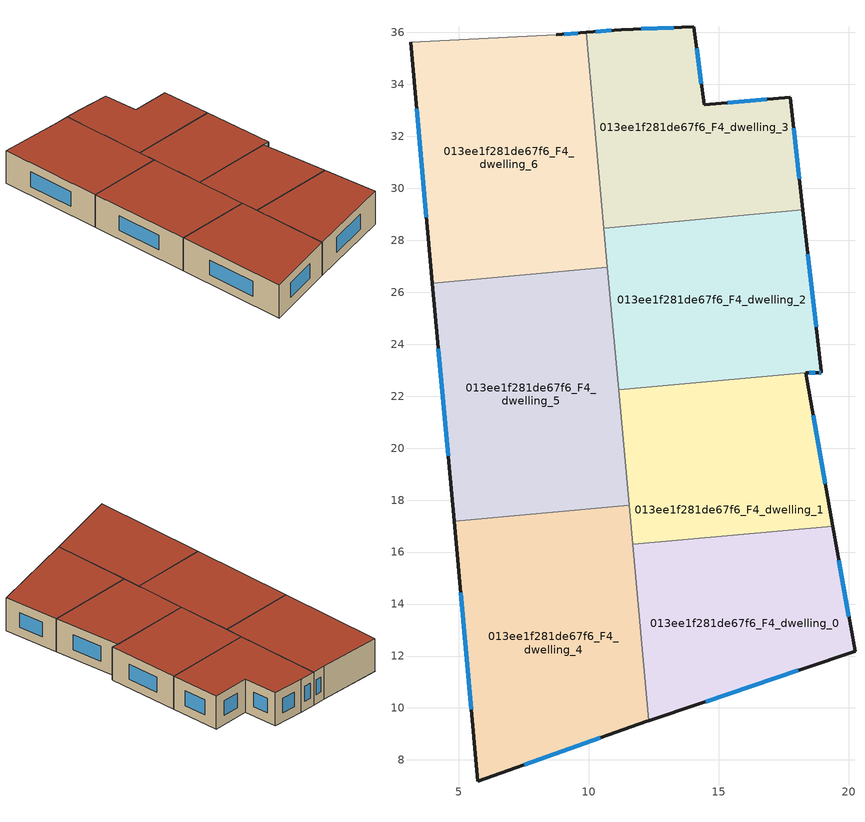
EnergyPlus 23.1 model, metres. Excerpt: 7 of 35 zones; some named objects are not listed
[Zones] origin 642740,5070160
013ee1f281de67f6_F4_dwelling_0
 floor to 013ee1f281de67f6_F3_dwelling_0 (EU_floor_Construction): 19.39,17 20.24,12.19 12.3,9.51 11.69,16.3 z12
 wall outside (EU_wall_Construction): 12.31,9.51 20.24,12.19 19.39,17 z12:15
 wall to 013ee1f281de67f6_F4_dwelling_1 (EU_wall_Construction): 19.39,17 11.69,16.3 z12:15
 wall to 013ee1f281de67f6_F4_dwelling_4 (EU_wall_Construction): 11.69,16.3 12.31,9.51 z12:15
 window (EU_Window_Construction): 20.01,13.51 19.62,15.68 / 14.49,10.25 18.06,11.45 z12.83:14.17
 roof outside (EU_roof_Construction): 20.24,12.19 19.39,17 11.69,16.3 12.31,9.51 z15
013ee1f281de67f6_F4_dwelling_1
 floor to 013ee1f281de67f6_F3_dwelling_1 (EU_floor_Construction): 18.34,22.9 19.39,17 11.69,16.3 11.14,22.24 z12
 wall outside (EU_wall_Construction): 19.39,17 18.34,22.9 z12:15
 wall to 013ee1f281de67f6_F4_dwelling_2 (EU_wall_Construction): 18.34,22.9 11.14,22.24 z12:15
 wall to 013ee1f281de67f6_F4_dwelling_5 (EU_wall_Construction): 11.14,22.24 11.55,17.81 z12:15
 wall to 013ee1f281de67f6_F4_dwelling_4 (EU_wall_Construction): 11.55,17.81 11.69,16.3 z12:15
 window (EU_Window_Construction): 19.1,18.62 18.63,21.28 z12.83:14.17
 roof outside (EU_roof_Construction): 19.39,17 18.34,22.9 11.14,22.24 11.69,16.3 z15
013ee1f281de67f6_F4_dwelling_2
 floor to 013ee1f281de67f6_F3_dwelling_2 (EU_floor_Construction): 18.23,29.17 18.94,22.95 18.94,22.9 18.84,22.9 18.34,22.9 11.14,22.24 10.57,28.47 z12
 wall outside (EU_wall_Construction): 18.34,22.9 18.84,22.9 18.94,22.9 18.94,22.95 18.23,29.17 z12:15
 wall to 013ee1f281de67f6_F4_dwelling_3 (EU_wall_Construction): 18.23,29.17 10.57,28.47 z12:15
 wall to 013ee1f281de67f6_F4_dwelling_6 (EU_wall_Construction): 10.57,28.47 10.71,26.95 z12:15
 wall to 013ee1f281de67f6_F4_dwelling_5 (EU_wall_Construction): 10.71,26.95 11.14,22.24 z12:15
 window (EU_Window_Construction): 18.74,24.66 18.43,27.46 / 18.87,22.9 18.91,22.9 / 18.48,22.9 18.7,22.9 z12.83:14.17
 roof outside (EU_roof_Construction): 18.94,22.9 18.94,22.95 18.23,29.17 10.57,28.47 11.14,22.24 18.34,22.9 18.84,22.9 z15
013ee1f281de67f6_F4_dwelling_3
 floor to 013ee1f281de67f6_F3_dwelling_3 (EU_floor_Construction): 17.74,33.5 18.23,29.17 10.57,28.47 9.89,36 11.24,36.11 14.04,36.21 14.44,33.21 z12
 wall outside (EU_wall_Construction): 18.23,29.17 17.74,33.5 14.44,33.21 14.04,36.21 11.24,36.11 9.89,36 z12:15
 wall to 013ee1f281de67f6_F4_dwelling_6 (EU_wall_Construction): 9.89,36 10.57,28.47 z12:15
 window (EU_Window_Construction): 18.1,30.36 17.88,32.31 / 10.87,36.08 10.26,36.03 / 13.27,36.18 12.01,36.14 / 14.33,34.03 14.15,35.38 / 16.84,33.42 15.35,33.29 z12.83:14.17
 roof outside (EU_roof_Construction): 18.23,29.17 17.74,33.5 14.44,33.21 14.04,36.21 11.24,36.11 9.89,36 10.57,28.47 z15
013ee1f281de67f6_F4_dwelling_4
 floor to 013ee1f281de67f6_F3_dwelling_4 (EU_floor_Construction): 11.55,17.81 12.3,9.51 12.23,9.49 5.73,7.19 4.81,17.19 z12
 wall outside (EU_wall_Construction): 4.81,17.19 5.73,7.19 12.23,9.49 12.31,9.51 z12:15
 wall to 013ee1f281de67f6_F4_dwelling_5 (EU_wall_Construction): 11.55,17.81 4.82,17.19 z12:15
 window (EU_Window_Construction): 5.07,14.44 5.48,9.94 / 7.52,7.82 10.44,8.86 z12.83:14.17
 roof outside (EU_roof_Construction): 12.23,9.49 12.31,9.51 11.55,17.81 4.81,17.19 5.73,7.19 z15
013ee1f281de67f6_F4_dwelling_5
 floor to 013ee1f281de67f6_F3_dwelling_5 (EU_floor_Construction): 10.71,26.95 11.55,17.81 4.81,17.19 3.98,26.34 z12
 wall outside (EU_wall_Construction): 3.98,26.34 4.81,17.19 z12:15
 wall to 013ee1f281de67f6_F4_dwelling_6 (EU_wall_Construction): 10.71,26.95 3.98,26.34 z12:15
 window (EU_Window_Construction): 4.21,23.82 4.59,19.71 z12.83:14.17
 roof outside (EU_roof_Construction): 11.55,17.81 10.71,26.95 3.98,26.34 4.81,17.19 z15
013ee1f281de67f6_F4_dwelling_6
 floor to 013ee1f281de67f6_F3_dwelling_6 (EU_floor_Construction): 9.89,36 10.71,26.95 3.98,26.34 3.13,35.61 8.74,35.91 z12
 wall outside (EU_wall_Construction): 3.13,35.61 3.98,26.34 / 9.89,36 8.74,35.91 z12:15
 wall adiabatic (EU_wall_Construction): 8.74,35.91 3.13,35.61 z12:15
 window (EU_Window_Construction): 3.37,33.06 3.75,28.89 / 9.57,35.98 9.06,35.94 z12.83:14.17
 roof outside (EU_roof_Construction): 10.71,26.95 9.89,36 8.74,35.91 3.13,35.61 3.98,26.34 z15
[Building]
EU S2 Campaign: North Axis=0; Terrain=City; Solar Distribution=FullExterior
[Site:Location]
Lyon-Bron: Latitude=45.75; Longitude=5; Time Zone=1; Elevation=198
[SizingPeriod:WeatherFileDays]
AnnualSizingPeriod: Begin Month=1; Begin Day of Month=1; End Month=12; End Day of Month=31; Day of Week for Start Day=Monday; Use Weather File Daylight Saving Period=No; Use Weather File Rain and Snow Indicators=No
[MATERIAL]
EU_InternalMass_Material: Roughness=MediumRough; Thickness=0.1; Conductivity=1; Density=1800; Specific Heat=900; Thermal Absorptance=0.9; Solar Absorptance=0.7; Visible Absorptance=0.7
[MATERIAL:NOMASS] Roughness=MediumRough; Thermal Absorptance=0.9; Solar Absorptance=0.7; Visible Absorptance=0.7
Name | Thermal Resistance
EU_wall_NoMass | 0.87146
EU_roof_NoMass | 0.842276
EU_floor_NoMass | 0.496999
[WINDOWMATERIAL:SIMPLEGLAZINGSYSTEM]
EU_Window_SimpleGlazing: UFactor=2.2525; Solar Heat Gain Coefficient=0.76; Visible Transmittance=0.76
[CONSTRUCTION]
EU_wall_Construction: EU_wall_NoMass
EU_roof_Construction: EU_roof_NoMass
EU_floor_Construction: EU_floor_NoMass
EU_Window_Construction: EU_Window_SimpleGlazing
EU_InternalMass_Construction: EU_InternalMass_Material
[ZONE] Type=1; Multiplier=1; Ceiling Height=autocalculate; Floor Area=autocalculate; Part of Total Floor Area=Yes
Name | Volume
013ee1f281de67f6_F4_dwelling_0 | 139.752
013ee1f281de67f6_F4_dwelling_1 | 133.901
013ee1f281de67f6_F4_dwelling_2 | 145.573
013ee1f281de67f6_F4_dwelling_3 | 139.749
013ee1f281de67f6_F4_dwelling_4 | 186.297
013ee1f281de67f6_F4_dwelling_5 | 186.319
013ee1f281de67f6_F4_dwelling_6 | 186.299
[INTERNALMASS] Construction=EU_InternalMass_Construction
Name | Zone or ZoneList | Surface Area
013ee1f281de67f6_F4_dwelling_0_EU_InternalMass | 013ee1f281de67f6_F4_dwelling_0 | 46.584
013ee1f281de67f6_F4_dwelling_1_EU_InternalMass | 013ee1f281de67f6_F4_dwelling_1 | 44.6332
013ee1f281de67f6_F4_dwelling_2_EU_InternalMass | 013ee1f281de67f6_F4_dwelling_2 | 48.5241
013ee1f281de67f6_F4_dwelling_3_EU_InternalMass | 013ee1f281de67f6_F4_dwelling_3 | 46.5829
013ee1f281de67f6_F4_dwelling_4_EU_InternalMass | 013ee1f281de67f6_F4_dwelling_4 | 62.0993
013ee1f281de67f6_F4_dwelling_5_EU_InternalMass | 013ee1f281de67f6_F4_dwelling_5 | 62.1099
013ee1f281de67f6_F4_dwelling_6_EU_InternalMass | 013ee1f281de67f6_F4_dwelling_6 | 62.0999
[OTHEREQUIPMENT] Fuel Type=Electricity; Design Level Calculation Method=Watts/Area; Power per Zone Floor Area=1; Fraction Latent=0; Fraction Radiant=0; Fraction Lost=0; Carbon Dioxide Generation Rate=0; EndUse Subcategory=EU_Step8_InternalGains
Name | Zone or ZoneList or Space or SpaceList | Schedule
EU_Step8_InternalGain_013ee1f281de67f6_F4_dwelling_0_f000 | 013ee1f281de67f6_F4_dwelling_0 | EU_Step8_GainSchedule_013ee1f281de67f6_F4_dwelling_0_f000
EU_Step8_InternalGain_013ee1f281de67f6_F4_dwelling_1_f000 | 013ee1f281de67f6_F4_dwelling_1 | EU_Step8_GainSchedule_013ee1f281de67f6_F4_dwelling_1_f000
EU_Step8_InternalGain_013ee1f281de67f6_F4_dwelling_2_f000 | 013ee1f281de67f6_F4_dwelling_2 | EU_Step8_GainSchedule_013ee1f281de67f6_F4_dwelling_2_f000
EU_Step8_InternalGain_013ee1f281de67f6_F4_dwelling_3_f000 | 013ee1f281de67f6_F4_dwelling_3 | EU_Step8_GainSchedule_013ee1f281de67f6_F4_dwelling_3_f000
EU_Step8_InternalGain_013ee1f281de67f6_F4_dwelling_4_f000 | 013ee1f281de67f6_F4_dwelling_4 | EU_Step8_GainSchedule_013ee1f281de67f6_F4_dwelling_4_f000
EU_Step8_InternalGain_013ee1f281de67f6_F4_dwelling_5_f000 | 013ee1f281de67f6_F4_dwelling_5 | EU_Step8_GainSchedule_013ee1f281de67f6_F4_dwelling_5_f000
EU_Step8_InternalGain_013ee1f281de67f6_F4_dwelling_6_f000 | 013ee1f281de67f6_F4_dwelling_6 | EU_Step8_GainSchedule_013ee1f281de67f6_F4_dwelling_6_f000
[ZONEVENTILATION:DESIGNFLOWRATE] Schedule=EU_AlwaysOn; Design Flow Rate Calculation Method=AirChanges/Hour; Air Changes per Hour=0.425; Ventilation Type=Natural; Fan Pressure Rise=0; Fan Total Efficiency=1; Constant Term Coefficient=1; Temperature Term Coefficient=0; Velocity Term Coefficient=0; Velocity Squared Term Coefficient=0; Minimum Indoor Temperature=-100; Maximum Indoor Temperature=100; Delta Temperature=-100; Minimum Outdoor Temperature=-100; Maximum Outdoor Temperature=100; Maximum Wind Speed=40
Name | Zone or ZoneList or Space or SpaceList
EU_ConstantAir_013ee1f281de67f6_F4_dwelling_0 | 013ee1f281de67f6_F4_dwelling_0
EU_ConstantAir_013ee1f281de67f6_F4_dwelling_1 | 013ee1f281de67f6_F4_dwelling_1
EU_ConstantAir_013ee1f281de67f6_F4_dwelling_2 | 013ee1f281de67f6_F4_dwelling_2
EU_ConstantAir_013ee1f281de67f6_F4_dwelling_3 | 013ee1f281de67f6_F4_dwelling_3
EU_ConstantAir_013ee1f281de67f6_F4_dwelling_4 | 013ee1f281de67f6_F4_dwelling_4
EU_ConstantAir_013ee1f281de67f6_F4_dwelling_5 | 013ee1f281de67f6_F4_dwelling_5
EU_ConstantAir_013ee1f281de67f6_F4_dwelling_6 | 013ee1f281de67f6_F4_dwelling_6
[HVACTEMPLATE:ZONE:IDEALLOADSAIRSYSTEM] System Availability Schedule=EU_AlwaysOn; Maximum Heating Supply Air Temperature=50; Minimum Cooling Supply Air Temperature=13; Maximum Heating Supply Air Humidity Ratio=0.0156; Minimum Cooling Supply Air Humidity Ratio=0.0077; Heating Limit=NoLimit; Cooling Limit=NoLimit; Heating Availability Schedule=EU_AlwaysOn; Cooling Availability Schedule=EU_CoolingOff; Dehumidification Control Type=ConstantSensibleHeatRatio; Cooling Sensible Heat Ratio=0.7; Dehumidification Setpoint=60; Humidification Control Type=None; Humidification Setpoint=30; Outdoor Air Method=None; Outdoor Air Flow Rate per Person=0.00944; Outdoor Air Flow Rate per Zone Floor Area=0; Outdoor Air Flow Rate per Zone=0; Demand Controlled Ventilation Type=None; Outdoor Air Economizer Type=NoEconomizer; Heat Recovery Type=None; Sensible Heat Recovery Effectiveness=0.7; Latent Heat Recovery Effectiveness=0.65
Name | Template Thermostat
013ee1f281de67f6_F4_dwelling_0 | EU_HeatOnly_013ee1f281de67f6_F4_dwelling_0
013ee1f281de67f6_F4_dwelling_1 | EU_HeatOnly_013ee1f281de67f6_F4_dwelling_1
013ee1f281de67f6_F4_dwelling_2 | EU_HeatOnly_013ee1f281de67f6_F4_dwelling_2
013ee1f281de67f6_F4_dwelling_3 | EU_HeatOnly_013ee1f281de67f6_F4_dwelling_3
013ee1f281de67f6_F4_dwelling_4 | EU_HeatOnly_013ee1f281de67f6_F4_dwelling_4
013ee1f281de67f6_F4_dwelling_5 | EU_HeatOnly_013ee1f281de67f6_F4_dwelling_5
013ee1f281de67f6_F4_dwelling_6 | EU_HeatOnly_013ee1f281de67f6_F4_dwelling_6
[SIZING:ZONE] Zone Cooling Design Supply Air Temperature Input Method=SupplyAirTemperature; Zone Cooling Design Supply Air Temperature=13; Zone Heating Design Supply Air Temperature Input Method=SupplyAirTemperature; Zone Heating Design Supply Air Temperature=50; Zone Cooling Design Supply Air Humidity Ratio=0.008; Zone Heating Design Supply Air Humidity Ratio=0.008; Cooling Design Air Flow Method=DesignDay; Cooling Design Air Flow Rate=0; Cooling Minimum Air Flow per Zone Floor Area=0.000762; Cooling Minimum Air Flow=0; Cooling Minimum Air Flow Fraction=0.2; Heating Design Air Flow Method=DesignDay; Heating Design Air Flow Rate=0; Heating Maximum Air Flow per Zone Floor Area=0.002032; Heating Maximum Air Flow=0.141576; Heating Maximum Air Flow Fraction=0.3; Account for Dedicated Outdoor Air System=No; Dedicated Outdoor Air System Control Strategy=NeutralSupplyAir; Dedicated Outdoor Air Low Setpoint Temperature for Design=autosize; Dedicated Outdoor Air High Setpoint Temperature for Design=autosize; Zone Load Sizing Method=Sensible Load Only No Latent Load; Zone Latent Cooling Design Supply Air Humidity Ratio Input Method=HumidityRatioDifference; Zone Cooling Design Supply Air Humidity Ratio Difference=0.005; Zone Latent Heating Design Supply Air Humidity Ratio Input Method=HumidityRatioDifference; Zone Humidification Design Supply Air Humidity Ratio Difference=0.005
013ee1f281de67f6_F4_dwelling_0; 013ee1f281de67f6_F4_dwelling_1; 013ee1f281de67f6_F4_dwelling_2; 013ee1f281de67f6_F4_dwelling_3; 013ee1f281de67f6_F4_dwelling_4; 013ee1f281de67f6_F4_dwelling_5; 013ee1f281de67f6_F4_dwelling_6
[SCHEDULE:CONSTANT]
Name | Hourly Value
EU_AlwaysOn | 1
EU_CoolingOff | 0
[SCHEDULE:FILE] Column Number=1; Rows to Skip at Top=0; Number of Hours of Data=8760; Column Separator=Comma; Interpolate to Timestep=No; Minutes per Item=60; Adjust Schedule for Daylight Savings=Yes
Name | File
EU_Step8_GainSchedule_013ee1f281de67f6_F4_dwelling_0_f000 | ../../schedules/013ee1f281de67f6/013ee1f281de67f6_F4_dwelling_0_f000_gain.csv
EU_Step8_GainSchedule_013ee1f281de67f6_F4_dwelling_1_f000 | ../../schedules/013ee1f281de67f6/013ee1f281de67f6_F4_dwelling_1_f000_gain.csv
EU_Step8_GainSchedule_013ee1f281de67f6_F4_dwelling_2_f000 | ../../schedules/013ee1f281de67f6/013ee1f281de67f6_F4_dwelling_2_f000_gain.csv
EU_Step8_GainSchedule_013ee1f281de67f6_F4_dwelling_3_f000 | ../../schedules/013ee1f281de67f6/013ee1f281de67f6_F4_dwelling_3_f000_gain.csv
EU_Step8_GainSchedule_013ee1f281de67f6_F4_dwelling_4_f000 | ../../schedules/013ee1f281de67f6/013ee1f281de67f6_F4_dwelling_4_f000_gain.csv
EU_Step8_GainSchedule_013ee1f281de67f6_F4_dwelling_5_f000 | ../../schedules/013ee1f281de67f6/013ee1f281de67f6_F4_dwelling_5_f000_gain.csv
EU_Step8_GainSchedule_013ee1f281de67f6_F4_dwelling_6_f000 | ../../schedules/013ee1f281de67f6/013ee1f281de67f6_F4_dwelling_6_f000_gain.csv
